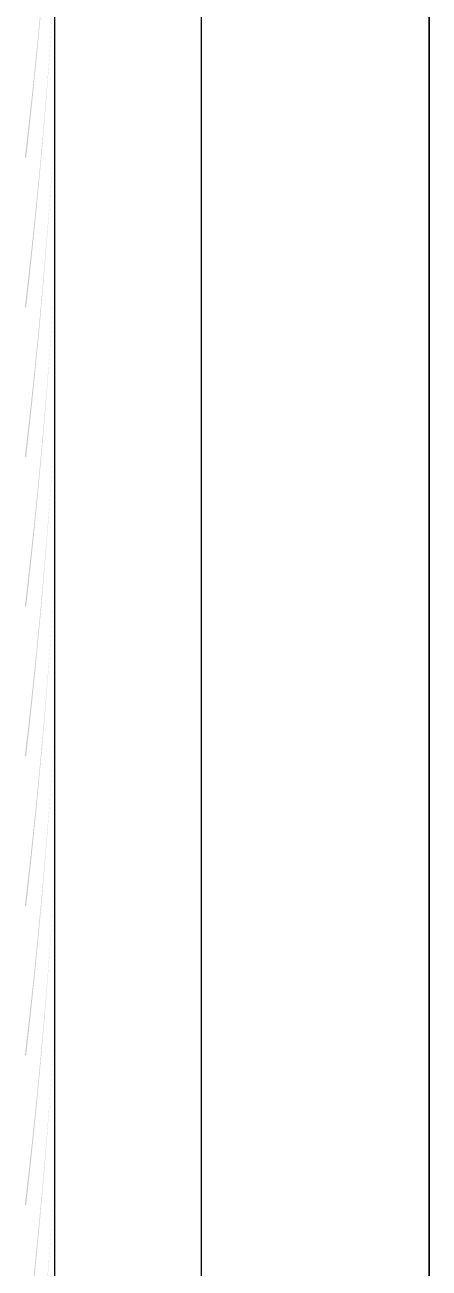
# Model space of a CAD drawing. Header units: millimetres. Extents: x 35054840 to 35483341, y -1288013 to -991013.
# Drawn here: x 35259141 to 35259411, y -1237026 to -1236195 of the extents above; entities that cross this region are included whole.
import ezdxf

# ---------------------------------------------------------------- set-up
doc = ezdxf.new("R2010")
doc.units = ezdxf.units.MM
doc.header["$LTSCALE"] = 1000
doc.header["$MEASUREMENT"] = 0
doc.layers.get('0').update_dxf_attribs({"linetype": 'CONTINUOUS'})
for name, color, linetype in [('5HAT', 5, 'CONTINUOUS'), ('COL', 2, 'CONTINUOUS'), ('DIM', 7, 'CONTINUOUS'), ('XR-단면도$0$㈜SE&C 기둥', 2, 'CONTINUOUS')]:
    doc.layers.add(name, color=color, linetype=linetype)

# ---------------------------------------------------------------- blocks, each defined once
blk = doc.blocks.new('지하2층 OH도어 단면')
at = {"layer": 'COL'}
for points in [[(-249.96, 2729.76, -0.013757), (-270.02, 2508.84), (-269.19, 2508.69, 0.012852)], [(-249.96, 2629.76, -0.013757), (-270.02, 2408.84), (-269.19, 2408.69, 0.012852)], [(-249.96, 2529.76, -0.013757), (-270.02, 2308.84), (-269.19, 2308.69, 0.012852)], [(-249.96, 2429.76, -0.013757), (-270.02, 2208.84), (-269.19, 2208.69, 0.012852)], [(-249.96, 2329.76, -0.013757), (-270.02, 2108.84), (-269.19, 2108.69, 0.012852)], [(-249.96, 2229.76, -0.013757), (-270.02, 2008.84), (-269.19, 2008.69, 0.012852)], [(-249.96, 2129.76, -0.013757), (-270.02, 1908.84), (-269.19, 1908.69, 0.012852)], [(-249.96, 2029.76, -0.013757), (-270.02, 1808.84), (-269.19, 1808.69, 0.012852)], [(-249.96, 1929.76, -0.013757), (-270.02, 1708.84), (-269.19, 1708.69, 0.012852)], [(-249.96, 1829.76, -0.013757), (-270.02, 1608.84), (-269.19, 1608.69, 0.012852)]]:
    blk.add_hatch(color=256, dxfattribs=at).paths.add_polyline_path(points)
at = {"ltscale": 0.002}
blk.add_line((-250, -0.04), (-250, 3229.96), dxfattribs=at)
at = {"layer": '5HAT', "color": 6}
for p, q in [((-152, 644.74), (-152, 3381.96)), ((0, 644.74), (0, 3229.96))]:
    blk.add_line(p, q, dxfattribs=at)
at = {"layer": 'DIM', "lineweight": 0, "ltscale": 0.5}
blk.add_line((0, -0.04), (0, 3229.96), dxfattribs=at)
at = {"layer": 'XR-단면도$0$㈜SE&C 기둥', "color": 8, "ltscale": 0.5}
blk.add_line((0, 2999.96), (0, -0.04), dxfattribs=at)

msp = doc.modelspace()

# ---------------------------------------------------------------- block references
at = {"ltscale": 0.1}
msp.add_blockref('지하2층 OH도어 단면', (35259411.3, -1238792.93, 1), dxfattribs=at)

doc.saveas('drawing.dxf')
